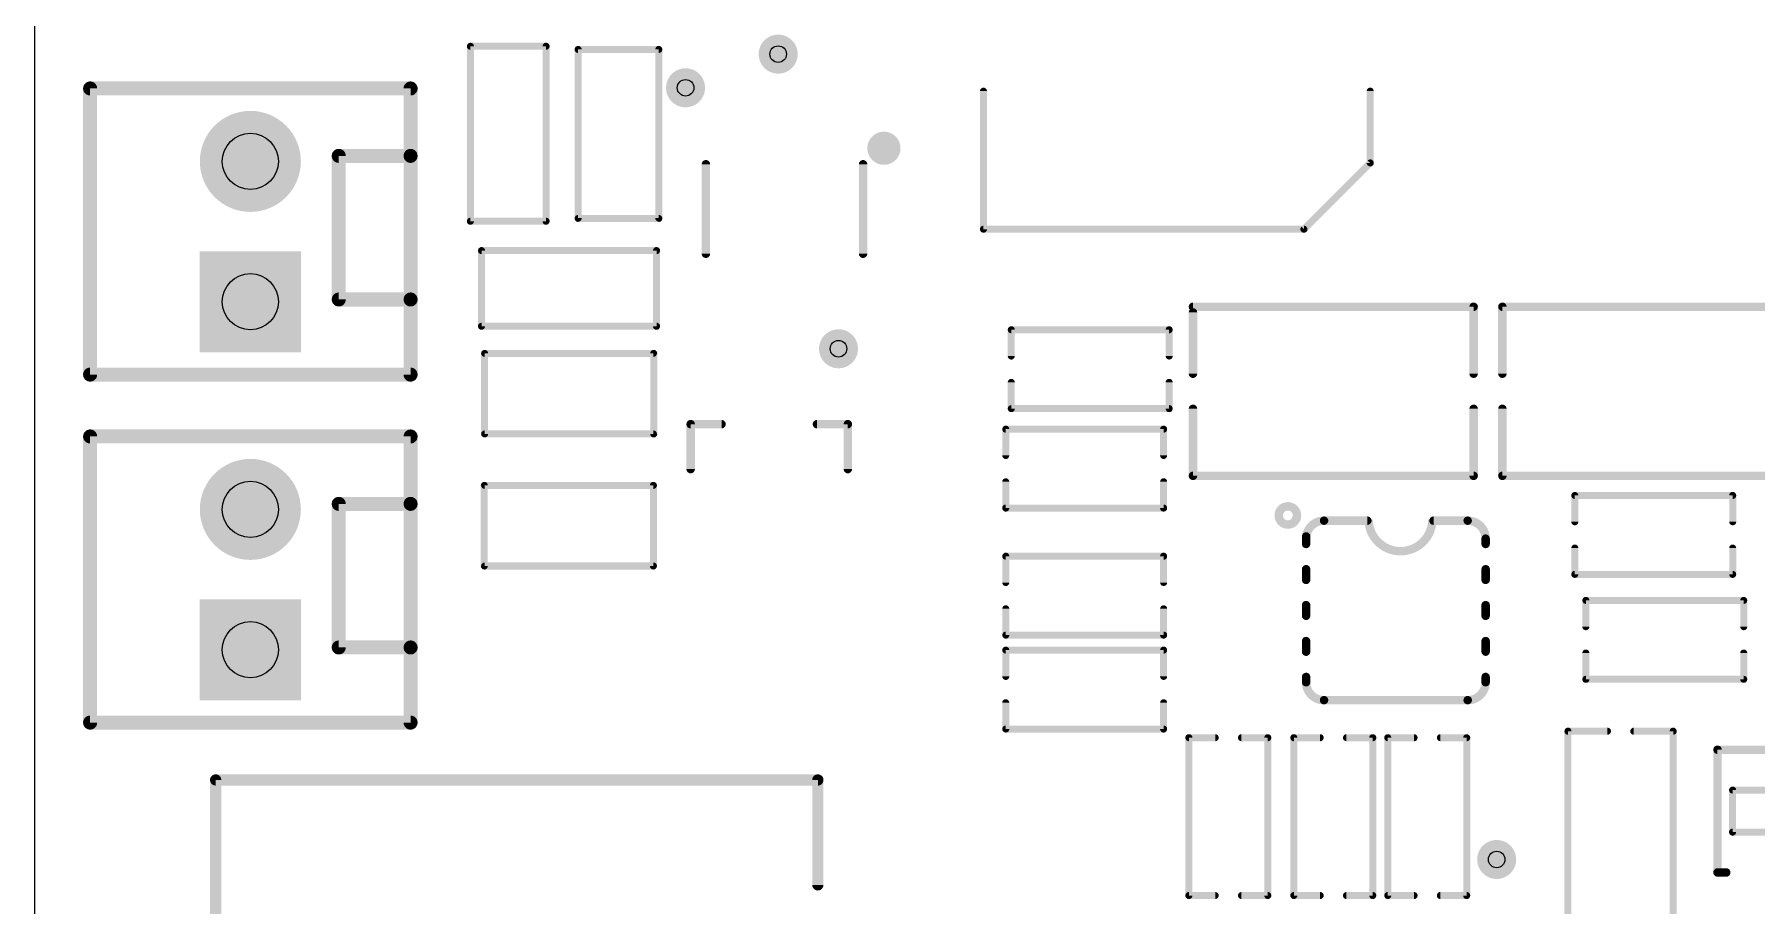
# Model space of a CAD drawing. Extents: x -132 to 146, y -142 to 112.
# Drawn here: x 0 to 31.17, y 63.07 to 78.84 of the extents above; entities that cross this region are included whole.
import ezdxf

# ---------------------------------------------------------------- set-up
doc = ezdxf.new("R2010")
doc.units = 0
for name, color, linetype in [('17', 82, 'CONTINUOUS'), ('18', 82, 'CONTINUOUS'), ('20', 7, 'CONTINUOUS'), ('21', 253, 'CONTINUOUS'), ('44', 253, 'CONTINUOUS')]:
    doc.layers.add(name, color=color, linetype=linetype)

# ---------------------------------------------------------------- blocks, each defined once
blk = doc.blocks.new('SQUAREP')
blk.add_solid([(-0.5, -0.5), (0.5, -0.5), (-0.5, 0.5), (0.5, 0.5)])
blk = doc.blocks.new('ROUNDP')
at = {"const_width": 0.5}
blk.add_lwpolyline([(0, -0.25, 1), (0, 0.25, 1), (0, -0.25)], format="xyb", dxfattribs=at)
blk = doc.blocks.new('ROUNDV')
at = {"const_width": 0.5}
blk.add_lwpolyline([(0, -0.25, 1), (0, 0.25, 1), (0, -0.25)], format="xyb", dxfattribs=at)

msp = doc.modelspace()

# ---------------------------------------------------------------- linework, layer by layer
at = {"layer": '20'}
msp.add_line((0, 101.9), (0, 0), dxfattribs=at)
at = {"layer": '21'}
for points, const_width in [([(7.891, 78.6598, 1), (7.891, 78.5962)], 0.0635), ([(7.9227, 78.628, 1), (7.8593, 78.628)], 0.0635), ([(9.2928, 78.628, 1), (9.2293, 78.628)], 0.0635), ([(9.261, 78.5962, 1), (9.261, 78.6598)], 0.0635), ([(9.841, 78.6028, 1), (9.841, 78.5392)], 0.0635), ([(9.8728, 78.571, 1), (9.8093, 78.571)], 0.0635), ([(11.3328, 78.571, 1), (11.2692, 78.571)], 0.0635), ([(11.301, 78.5392, 1), (11.301, 78.6028)], 0.0635), ([(1.0715, 77.864, 1), (0.9445, 77.864)], 0.127), ([(1.008, 77.9275, 1), (1.008, 77.8005)], 0.127), ([(6.8715, 77.864, 1), (6.7445, 77.864)], 0.127), ([(6.808, 77.8005, 1), (6.808, 77.9275)], 0.127), ([(17.2097, 77.816, 1), (17.1463, 77.816)], 0.0635), ([(24.2097, 77.816, 1), (24.1463, 77.816)], 0.0635), ([(15.376, 76.632, 1), (15.376, 76.932, 1), (15.376, 76.632)], 0.3), ([(5.508, 76.7075, 1), (5.508, 76.5805)], 0.127), ([(5.5715, 76.644, 1), (5.4445, 76.644)], 0.127), ([(6.8715, 76.644, 1), (6.7445, 76.644)], 0.127), ([(6.7445, 76.644, 1), (6.8715, 76.644)], 0.127), ([(6.808, 76.5805, 1), (6.808, 76.7075)], 0.127), ([(12.1921, 76.492, 1), (12.1159, 76.492)], 0.0762), ([(15.0361, 76.492, 1), (14.9599, 76.492)], 0.0762), ([(24.1463, 76.516, 1), (24.2097, 76.516)], 0.0635), ([(24.2005, 76.4935, 1), (24.1555, 76.5385)], 0.0635), ([(7.891, 75.4918, 1), (7.891, 75.4283)], 0.0635), ([(7.8593, 75.46, 1), (7.9227, 75.46)], 0.0635), ([(9.2293, 75.46, 1), (9.2928, 75.46)], 0.0635), ([(9.261, 75.4283, 1), (9.261, 75.4918)], 0.0635), ([(9.841, 75.5428, 1), (9.841, 75.4793)], 0.0635), ([(9.8093, 75.517, 1), (9.8728, 75.517)], 0.0635), ([(11.2692, 75.517, 1), (11.3328, 75.517)], 0.0635), ([(11.301, 75.4793, 1), (11.301, 75.5428)], 0.0635), ([(17.178, 75.3478, 1), (17.178, 75.2843)], 0.0635), ([(17.1463, 75.316, 1), (17.2097, 75.316)], 0.0635), ([(22.9555, 75.3385, 1), (23.0005, 75.2935)], 0.0635), ([(22.978, 75.2843, 1), (22.978, 75.3478)], 0.0635), ([(8.092, 74.9608, 1), (8.092, 74.8972)], 0.0635), ([(8.1238, 74.929, 1), (8.0602, 74.929)], 0.0635), ([(11.2918, 74.929, 1), (11.2282, 74.929)], 0.0635), ([(11.26, 74.8972, 1), (11.26, 74.9608)], 0.0635), ([(12.1159, 74.872, 1), (12.1921, 74.872)], 0.0762), ([(14.9599, 74.872, 1), (15.0361, 74.872)], 0.0762), ([(5.508, 74.1075, 1), (5.508, 73.9805)], 0.127), ([(5.4445, 74.044, 1), (5.5715, 74.044)], 0.127), ([(6.8715, 74.044, 1), (6.7445, 74.044)], 0.127), ([(6.7445, 74.044, 1), (6.8715, 74.044)], 0.127), ([(6.808, 73.9805, 1), (6.808, 74.1075)], 0.127), ([(21.008, 73.8108, 1), (20.9318, 73.8108)], 0.0762), ([(20.97, 73.9505, 1), (20.97, 73.8743)], 0.0762), ([(26.0881, 73.9124, 1), (26.0119, 73.9124)], 0.0762), ([(26.05, 73.8743, 1), (26.05, 73.9505)], 0.0762), ([(26.6081, 73.9124, 1), (26.5319, 73.9124)], 0.0762), ([(26.57, 73.9505, 1), (26.57, 73.8743)], 0.0762), ([(8.0602, 73.559, 1), (8.1238, 73.559)], 0.0635), ([(8.092, 73.5907, 1), (8.092, 73.5272)], 0.0635), ([(11.2282, 73.559, 1), (11.2918, 73.559)], 0.0635), ([(11.26, 73.5272, 1), (11.26, 73.5907)], 0.0635), ([(17.6812, 73.5282, 1), (17.6812, 73.4647)], 0.0635), ([(17.7129, 73.4964, 1), (17.6495, 73.4964)], 0.0635), ([(20.5706, 73.4964, 1), (20.5071, 73.4964)], 0.0635), ([(20.5388, 73.4647, 1), (20.5388, 73.5282)], 0.0635), ([(8.149, 73.1008, 1), (8.149, 73.0373)], 0.0635), ([(8.1808, 73.069, 1), (8.1173, 73.069)], 0.0635), ([(11.2408, 73.069, 1), (11.1773, 73.069)], 0.0635), ([(11.203, 73.0373, 1), (11.203, 73.1008)], 0.0635), ([(17.6495, 73.0201, 1), (17.7129, 73.0201)], 0.0635), ([(20.5071, 73.0201, 1), (20.5706, 73.0201)], 0.0635), ([(1.008, 72.7475, 1), (1.008, 72.6205)], 0.127), ([(0.9445, 72.684, 1), (1.0715, 72.684)], 0.127), ([(6.7445, 72.684, 1), (6.8715, 72.684)], 0.127), ([(6.808, 72.6205, 1), (6.808, 72.7475)], 0.127), ([(20.9318, 72.6995, 1), (21.008, 72.6995)], 0.0762), ([(26.0119, 72.6995, 1), (26.0881, 72.6995)], 0.0762), ([(26.5319, 72.6995, 1), (26.6081, 72.6995)], 0.0762), ([(17.7129, 72.5439, 1), (17.6495, 72.5439)], 0.0635), ([(20.5706, 72.5439, 1), (20.5071, 72.5439)], 0.0635), ([(17.6812, 72.0994, 1), (17.6812, 72.0358)], 0.0635), ([(17.6495, 72.0676, 1), (17.7129, 72.0676)], 0.0635), ([(20.5071, 72.0676, 1), (20.5706, 72.0676)], 0.0635), ([(20.5388, 72.0358, 1), (20.5388, 72.0994)], 0.0635), ([(21.0081, 72.0645, 1), (20.9319, 72.0645)], 0.0762), ([(26.0881, 72.0645, 1), (26.0119, 72.0645)], 0.0762), ([(26.6081, 72.0645, 1), (26.5319, 72.0645)], 0.0762), ([(11.9157, 71.7864, 1), (11.8395, 71.7864)], 0.0762), ([(11.8776, 71.8245, 1), (11.8776, 71.7483)], 0.0762), ([(12.4364, 71.7483, 1), (12.4364, 71.8245)], 0.0762), ([(14.1636, 71.8245, 1), (14.1636, 71.7483)], 0.0762), ([(14.7605, 71.7864, 1), (14.6843, 71.7864)], 0.0762), ([(14.7224, 71.7483, 1), (14.7224, 71.8245)], 0.0762), ([(17.5812, 71.7281, 1), (17.5812, 71.6646)], 0.0635), ([(17.613, 71.6964, 1), (17.5495, 71.6964)], 0.0635), ([(20.4705, 71.6964, 1), (20.4071, 71.6964)], 0.0635), ([(20.4388, 71.6646, 1), (20.4388, 71.7281)], 0.0635), ([(1.0715, 71.564, 1), (0.9445, 71.564)], 0.127), ([(1.008, 71.6275, 1), (1.008, 71.5005)], 0.127), ([(6.8715, 71.564, 1), (6.7445, 71.564)], 0.127), ([(6.808, 71.5005, 1), (6.808, 71.6275)], 0.127), ([(8.149, 71.6408, 1), (8.149, 71.5773)], 0.0635), ([(8.1173, 71.609, 1), (8.1808, 71.609)], 0.0635), ([(11.1773, 71.609, 1), (11.2408, 71.609)], 0.0635), ([(11.203, 71.5773, 1), (11.203, 71.6408)], 0.0635), ([(17.5495, 71.2201, 1), (17.613, 71.2201)], 0.0635), ([(20.4071, 71.2201, 1), (20.4705, 71.2201)], 0.0635), ([(11.8395, 70.9736, 1), (11.9157, 70.9736)], 0.0762), ([(14.6843, 70.9736, 1), (14.7605, 70.9736)], 0.0762), ([(17.613, 70.7439, 1), (17.5495, 70.7439)], 0.0635), ([(20.4705, 70.7439, 1), (20.4071, 70.7439)], 0.0635), ([(20.97, 70.8897, 1), (20.97, 70.8135)], 0.0762), ([(20.9319, 70.8516, 1), (21.0081, 70.8516)], 0.0762), ([(26.0119, 70.8516, 1), (26.0881, 70.8516)], 0.0762), ([(26.05, 70.8135, 1), (26.05, 70.8897)], 0.0762), ([(26.57, 70.8897, 1), (26.57, 70.8135)], 0.0762), ([(26.5319, 70.8516, 1), (26.6081, 70.8516)], 0.0762), ([(5.508, 70.4075, 1), (5.508, 70.2805)], 0.127), ([(5.5715, 70.344, 1), (5.4445, 70.344)], 0.127), ([(6.8715, 70.344, 1), (6.7445, 70.344)], 0.127), ([(6.808, 70.2805, 1), (6.808, 70.4075)], 0.127), ([(8.1748, 70.679, 1), (8.1113, 70.679)], 0.0635), ([(8.149, 70.7108, 1), (8.149, 70.6472)], 0.0635), ([(11.2348, 70.679, 1), (11.1713, 70.679)], 0.0635), ([(11.203, 70.6472, 1), (11.203, 70.7108)], 0.0635), ([(27.8812, 70.5282, 1), (27.8812, 70.4647)], 0.0635), ([(27.9129, 70.4964, 1), (27.8495, 70.4964)], 0.0635), ([(30.7706, 70.4964, 1), (30.7071, 70.4964)], 0.0635), ([(30.7388, 70.4647, 1), (30.7388, 70.5282)], 0.0635), ([(6.7445, 70.344, 1), (6.8715, 70.344)], 0.127), ([(17.5812, 70.2994, 1), (17.5812, 70.2358)], 0.0635), ([(17.5495, 70.2676, 1), (17.613, 70.2676)], 0.0635), ([(20.4071, 70.2676, 1), (20.4705, 70.2676)], 0.0635), ([(20.4388, 70.2358, 1), (20.4388, 70.2994)], 0.0635), ([(22.6876, 69.9694, 1), (22.6876, 70.2996, 1), (22.6876, 69.9694)], 0.1524), ([(24.148, 70.0647, 1), (25.3037, 70.0647)], 0.1524), ([(23.3423, 70.0397, 0.4142), (23.0173, 69.7147)], 0.1524), ([(23.0554, 69.7547, 1), (22.9792, 69.7547)], 0.0762), ([(23.3423, 70.0778, 1), (23.3423, 70.0016)], 0.0762), ([(23.3423, 70.0016, 1), (23.3423, 70.0778)], 0.0762), ([(24.1262, 70.0016, 1), (24.1262, 70.0778)], 0.0762), ([(25.3235, 70.0778, 1), (25.3235, 70.0016)], 0.0762), ([(26.2673, 69.7147, 0.4142), (25.9423, 70.0397)], 0.1524), ([(25.9423, 70.0778, 1), (25.9423, 70.0016)], 0.0762), ([(25.9423, 70.0016, 1), (25.9423, 70.0778)], 0.0762), ([(27.8495, 70.0201, 1), (27.9129, 70.0201)], 0.0635), ([(30.7071, 70.0201, 1), (30.7706, 70.0201)], 0.0635), ([(22.9792, 69.7147, 1), (23.0554, 69.7147)], 0.0762), ([(22.9792, 69.6177, 1), (23.0554, 69.6177)], 0.0762), ([(26.3054, 69.7147, 1), (26.2292, 69.7147)], 0.0762), ([(26.2292, 69.7147, 1), (26.3054, 69.7147)], 0.0762), ([(26.2292, 69.6177, 1), (26.3054, 69.6177)], 0.0762), ([(27.9129, 69.5439, 1), (27.8495, 69.5439)], 0.0635), ([(30.7706, 69.5439, 1), (30.7071, 69.5439)], 0.0635), ([(8.1113, 69.219, 1), (8.1748, 69.219)], 0.0635), ([(8.149, 69.2508, 1), (8.149, 69.1873)], 0.0635), ([(11.1713, 69.219, 1), (11.2348, 69.219)], 0.0635), ([(11.203, 69.1873, 1), (11.203, 69.2508)], 0.0635), ([(17.5812, 69.4282, 1), (17.5812, 69.3646)], 0.0635), ([(17.613, 69.3964, 1), (17.5495, 69.3964)], 0.0635), ([(20.4705, 69.3964, 1), (20.4071, 69.3964)], 0.0635), ([(20.4388, 69.3646, 1), (20.4388, 69.4282)], 0.0635), ([(23.0554, 69.1607, 1), (22.9792, 69.1607)], 0.0762), ([(26.3054, 69.1607, 1), (26.2292, 69.1607)], 0.0762), ([(17.5495, 68.9201, 1), (17.613, 68.9201)], 0.0635), ([(20.4071, 68.9201, 1), (20.4705, 68.9201)], 0.0635), ([(22.9792, 68.9677, 1), (23.0554, 68.9677)], 0.0762), ([(26.2292, 68.9677, 1), (26.3054, 68.9677)], 0.0762), ([(27.8812, 69.0994, 1), (27.8812, 69.0358)], 0.0635), ([(27.8495, 69.0676, 1), (27.9129, 69.0676)], 0.0635), ([(30.7071, 69.0676, 1), (30.7706, 69.0676)], 0.0635), ([(30.7388, 69.0358, 1), (30.7388, 69.0994)], 0.0635), ([(23.0554, 68.5107, 1), (22.9792, 68.5107)], 0.0762), ([(26.3054, 68.5107, 1), (26.2292, 68.5107)], 0.0762), ([(28.0812, 68.6282, 1), (28.0812, 68.5647)], 0.0635), ([(28.113, 68.5964, 1), (28.0495, 68.5964)], 0.0635), ([(30.9705, 68.5964, 1), (30.9071, 68.5964)], 0.0635), ([(30.9388, 68.5647, 1), (30.9388, 68.6282)], 0.0635), ([(17.613, 68.4439, 1), (17.5495, 68.4439)], 0.0635), ([(20.4705, 68.4439, 1), (20.4071, 68.4439)], 0.0635), ([(22.9792, 68.3177, 1), (23.0554, 68.3177)], 0.0762), ([(26.2292, 68.3177, 1), (26.3054, 68.3177)], 0.0762), ([(17.5812, 67.9994, 1), (17.5812, 67.9359)], 0.0635), ([(17.5495, 67.9676, 1), (17.613, 67.9676)], 0.0635), ([(20.4071, 67.9676, 1), (20.4705, 67.9676)], 0.0635), ([(20.4388, 67.9359, 1), (20.4388, 67.9994)], 0.0635), ([(28.0495, 68.1201, 1), (28.113, 68.1201)], 0.0635), ([(30.9071, 68.1201, 1), (30.9705, 68.1201)], 0.0635), ([(5.508, 67.8075, 1), (5.508, 67.6805)], 0.127), ([(5.4445, 67.744, 1), (5.5715, 67.744)], 0.127), ([(6.8715, 67.744, 1), (6.7445, 67.744)], 0.127), ([(6.7445, 67.744, 1), (6.8715, 67.744)], 0.127), ([(6.808, 67.6805, 1), (6.808, 67.8075)], 0.127), ([(17.5812, 67.7281, 1), (17.5812, 67.6646)], 0.0635), ([(17.613, 67.6964, 1), (17.5495, 67.6964)], 0.0635), ([(20.4705, 67.6964, 1), (20.4071, 67.6964)], 0.0635), ([(20.4388, 67.6646, 1), (20.4388, 67.7281)], 0.0635), ([(23.0554, 67.8607, 1), (22.9792, 67.8607)], 0.0762), ([(22.9792, 67.6677, 1), (23.0554, 67.6677)], 0.0762), ([(26.3054, 67.8607, 1), (26.2292, 67.8607)], 0.0762), ([(26.2292, 67.6677, 1), (26.3054, 67.6677)], 0.0762), ([(28.113, 67.6439, 1), (28.0495, 67.6439)], 0.0635), ([(30.9705, 67.6439, 1), (30.9071, 67.6439)], 0.0635), ([(17.5495, 67.2201, 1), (17.613, 67.2201)], 0.0635), ([(20.4071, 67.2201, 1), (20.4705, 67.2201)], 0.0635), ([(23.0554, 67.2107, 1), (22.9792, 67.2107)], 0.0762), ([(23.0173, 67.1147, 0.4142), (23.3423, 66.7897)], 0.1524), ([(23.0554, 67.1147, 1), (22.9792, 67.1147)], 0.0762), ([(22.9792, 67.1147, 1), (23.0554, 67.1147)], 0.0762), ([(25.9423, 66.7897, 0.4142), (26.2673, 67.1147)], 0.1524), ([(26.3054, 67.2107, 1), (26.2292, 67.2107)], 0.0762), ([(26.3054, 67.1147, 1), (26.2292, 67.1147)], 0.0762), ([(26.2292, 67.1147, 1), (26.3054, 67.1147)], 0.0762), ([(28.0812, 67.1994, 1), (28.0812, 67.1359)], 0.0635), ([(28.0495, 67.1676, 1), (28.113, 67.1676)], 0.0635), ([(30.9071, 67.1676, 1), (30.9705, 67.1676)], 0.0635), ([(30.9388, 67.1359, 1), (30.9388, 67.1994)], 0.0635), ([(17.613, 66.7439, 1), (17.5495, 66.7439)], 0.0635), ([(20.4705, 66.7439, 1), (20.4071, 66.7439)], 0.0635), ([(23.3423, 66.8278, 1), (23.3423, 66.7516)], 0.0762), ([(23.3423, 66.7516, 1), (23.3423, 66.8278)], 0.0762), ([(25.9423, 66.8278, 1), (25.9423, 66.7516)], 0.0762), ([(25.9423, 66.7516, 1), (25.9423, 66.8278)], 0.0762), ([(1.008, 66.4475, 1), (1.008, 66.3205)], 0.127), ([(0.9445, 66.384, 1), (1.0715, 66.384)], 0.127), ([(6.7445, 66.384, 1), (6.8715, 66.384)], 0.127), ([(6.808, 66.3205, 1), (6.808, 66.4475)], 0.127), ([(17.5812, 66.2994, 1), (17.5812, 66.2358)], 0.0635), ([(17.5495, 66.2676, 1), (17.613, 66.2676)], 0.0635), ([(20.4071, 66.2676, 1), (20.4705, 66.2676)], 0.0635), ([(20.4388, 66.2358, 1), (20.4388, 66.2994)], 0.0635), ([(20.8956, 66.1425, 1), (20.8956, 66.079)], 0.0635), ([(20.9274, 66.1108, 1), (20.8639, 66.1108)], 0.0635), ([(21.3719, 66.079, 1), (21.3719, 66.1425)], 0.0635), ([(21.8481, 66.1425, 1), (21.8481, 66.079)], 0.0635), ([(22.3561, 66.1108, 1), (22.2927, 66.1108)], 0.0635), ([(22.3244, 66.079, 1), (22.3244, 66.1425)], 0.0635), ([(22.7956, 66.1425, 1), (22.7956, 66.079)], 0.0635), ([(22.8273, 66.1108, 1), (22.7639, 66.1108)], 0.0635), ([(23.2719, 66.079, 1), (23.2719, 66.1425)], 0.0635), ([(23.7481, 66.1425, 1), (23.7481, 66.079)], 0.0635), ([(24.2562, 66.1108, 1), (24.1927, 66.1108)], 0.0635), ([(24.2244, 66.079, 1), (24.2244, 66.1425)], 0.0635), ([(24.4956, 66.1425, 1), (24.4956, 66.079)], 0.0635), ([(24.5273, 66.1108, 1), (24.4639, 66.1108)], 0.0635), ([(24.9719, 66.079, 1), (24.9719, 66.1425)], 0.0635), ([(25.4481, 66.1425, 1), (25.4481, 66.079)], 0.0635), ([(25.9562, 66.1108, 1), (25.8927, 66.1108)], 0.0635), ([(25.9244, 66.079, 1), (25.9244, 66.1425)], 0.0635), ([(27.7575, 66.26, 1), (27.7575, 66.1964)], 0.0635), ([(27.7892, 66.2282, 1), (27.7258, 66.2282)], 0.0635), ([(28.4719, 66.1964, 1), (28.4719, 66.26)], 0.0635), ([(28.9481, 66.2601, 1), (28.9481, 66.1966)], 0.0635), ([(29.6943, 66.2283, 1), (29.6308, 66.2283)], 0.0635), ([(29.6625, 66.1966, 1), (29.6625, 66.2601)], 0.0635), ([(30.4637, 65.9314, 1), (30.4637, 65.8552)], 0.0762), ([(30.5018, 65.8933, 1), (30.4256, 65.8933)], 0.0762), ([(3.28, 65.3968, 1), (3.28, 65.2952)], 0.1016), ([(3.3308, 65.346, 1), (3.2292, 65.346)], 0.1016), ([(14.2308, 65.346, 1), (14.1292, 65.346)], 0.1016), ([(14.18, 65.2952, 1), (14.18, 65.3968)], 0.1016), ([(30.7368, 65.1947, 1), (30.7368, 65.1312)], 0.0635), ([(30.7686, 65.163, 1), (30.7051, 65.163)], 0.0635), ([(30.7368, 64.4327, 1), (30.7368, 64.3692)], 0.0635), ([(30.7051, 64.401, 1), (30.7686, 64.401)], 0.0635), ([(30.4637, 63.7088, 1), (30.4637, 63.6326)], 0.0762), ([(30.4256, 63.6707, 1), (30.5018, 63.6707)], 0.0762), ([(30.6225, 63.6326, 1), (30.6225, 63.7088)], 0.0762), ([(14.1292, 63.446, 1), (14.2308, 63.446)], 0.1016), ([(20.8956, 63.285, 1), (20.8956, 63.2214)], 0.0635), ([(20.8639, 63.2532, 1), (20.9274, 63.2532)], 0.0635), ([(21.3719, 63.2214, 1), (21.3719, 63.285)], 0.0635), ([(21.8481, 63.285, 1), (21.8481, 63.2214)], 0.0635), ([(22.2927, 63.2532, 1), (22.3561, 63.2532)], 0.0635), ([(22.3244, 63.2214, 1), (22.3244, 63.285)], 0.0635), ([(22.7956, 63.285, 1), (22.7956, 63.2214)], 0.0635), ([(22.7639, 63.2532, 1), (22.8273, 63.2532)], 0.0635), ([(23.2719, 63.2214, 1), (23.2719, 63.285)], 0.0635), ([(23.7481, 63.285, 1), (23.7481, 63.2214)], 0.0635), ([(24.1927, 63.2532, 1), (24.2562, 63.2532)], 0.0635), ([(24.2244, 63.2214, 1), (24.2244, 63.285)], 0.0635), ([(24.4956, 63.285, 1), (24.4956, 63.2214)], 0.0635), ([(24.4639, 63.2532, 1), (24.5273, 63.2532)], 0.0635), ([(24.9719, 63.2214, 1), (24.9719, 63.285)], 0.0635), ([(25.4481, 63.285, 1), (25.4481, 63.2214)], 0.0635), ([(25.8927, 63.2532, 1), (25.9562, 63.2532)], 0.0635), ([(25.9244, 63.2214, 1), (25.9244, 63.285)], 0.0635)]:
    msp.add_lwpolyline(points, format="xyb", dxfattribs=dict(at, const_width=const_width))
for points, const_width in [([(7.891, 75.46), (7.891, 78.628)], 0.127), ([(7.891, 78.628), (9.261, 78.628)], 0.127), ([(9.261, 78.628), (9.261, 75.46)], 0.127), ([(9.841, 78.571), (11.301, 78.571)], 0.127), ([(9.841, 75.517), (9.841, 78.571)], 0.127), ([(11.301, 78.571), (11.301, 75.517)], 0.127), ([(1.008, 72.684), (1.008, 77.864)], 0.254), ([(1.008, 77.864), (6.808, 77.864)], 0.254), ([(6.808, 77.864), (6.808, 76.644)], 0.254), ([(17.178, 77.816), (17.178, 75.316)], 0.127), ([(24.178, 76.516), (24.178, 77.816)], 0.127), ([(6.808, 76.644), (5.508, 76.644)], 0.254), ([(5.508, 76.644), (5.508, 74.044)], 0.254), ([(6.808, 76.644), (6.808, 74.044)], 0.254), ([(12.154, 74.872), (12.154, 76.492)], 0.1524), ([(14.998, 76.492), (14.998, 74.872)], 0.1524), ([(22.978, 75.316), (24.178, 76.516)], 0.127), ([(9.261, 75.46), (7.891, 75.46)], 0.127), ([(9.841, 75.511), (11.301, 75.511)], 0.127), ([(17.178, 75.316), (22.978, 75.316)], 0.127), ([(8.092, 74.929), (11.26, 74.929)], 0.127), ([(8.092, 73.559), (8.092, 74.929)], 0.127), ([(11.26, 74.929), (11.26, 73.559)], 0.127), ([(5.508, 74.044), (6.808, 74.044)], 0.254), ([(6.808, 74.044), (6.808, 72.684)], 0.254), ([(20.9699, 73.8108), (20.9699, 72.6995)], 0.1524), ([(20.97, 73.9124), (26.05, 73.9124)], 0.1524), ([(26.05, 73.9124), (26.05, 72.6995)], 0.1524), ([(26.57, 73.9124), (26.57, 72.6995)], 0.1524), ([(26.57, 73.9124), (31.65, 73.9124)], 0.1524), ([(11.26, 73.559), (8.092, 73.559)], 0.127), ([(20.5388, 73.4964), (17.6812, 73.4964)], 0.127), ([(17.6812, 73.4964), (17.6812, 73.0201)], 0.127), ([(20.5388, 73.0201), (20.5388, 73.4964)], 0.127), ([(8.149, 73.069), (11.203, 73.069)], 0.127), ([(8.149, 71.609), (8.149, 73.069)], 0.127), ([(11.209, 71.609), (11.209, 73.069)], 0.127), ([(6.808, 72.684), (1.008, 72.684)], 0.254), ([(17.6812, 72.0676), (17.6812, 72.5439)], 0.127), ([(20.5388, 72.5439), (20.5388, 72.0676)], 0.127), ([(20.5388, 72.0676), (17.6812, 72.0676)], 0.127), ([(20.97, 70.8516), (20.97, 72.0645)], 0.1524), ([(26.05, 70.8516), (26.05, 72.0645)], 0.1524), ([(26.57, 70.8516), (26.57, 72.0645)], 0.1524), ([(11.8776, 70.9736), (11.8776, 71.7864)], 0.1524), ([(11.8776, 71.7864), (12.4364, 71.7864)], 0.1524), ([(14.1636, 71.7864), (14.7224, 71.7864)], 0.1524), ([(14.7224, 71.7864), (14.7224, 70.9736)], 0.1524), ([(20.4388, 71.6964), (17.5812, 71.6964)], 0.127), ([(17.5812, 71.6964), (17.5812, 71.2201)], 0.127), ([(20.4388, 71.2201), (20.4388, 71.6964)], 0.127), ([(1.008, 66.384), (1.008, 71.564)], 0.254), ([(1.008, 71.564), (6.808, 71.564)], 0.254), ([(6.808, 71.564), (6.808, 70.344)], 0.254), ([(11.203, 71.609), (8.149, 71.609)], 0.127), ([(17.5812, 70.2676), (17.5812, 70.7439)], 0.127), ([(20.4388, 70.7439), (20.4388, 70.2676)], 0.127), ([(26.05, 70.8516), (20.97, 70.8516)], 0.1524), ([(31.65, 70.8516), (26.57, 70.8516)], 0.1524), ([(6.808, 70.344), (5.508, 70.344)], 0.254), ([(5.508, 70.344), (5.508, 67.744)], 0.254), ([(6.808, 70.344), (6.808, 67.744)], 0.254), ([(8.143, 70.679), (8.143, 69.219)], 0.127), ([(8.149, 70.679), (11.203, 70.679)], 0.127), ([(11.203, 70.679), (11.203, 69.219)], 0.127), ([(27.8812, 70.0201), (27.8812, 70.4964)], 0.127), ([(27.8812, 70.4964), (30.7388, 70.4964)], 0.127), ([(30.7388, 70.4964), (30.7388, 70.0201)], 0.127), ([(20.4388, 70.2676), (17.5812, 70.2676)], 0.127), ([(23.0173, 69.7547), (23.0173, 69.6177)], 0.1524), ([(23.3423, 70.0397), (24.1262, 70.0397)], 0.1524), ([(25.3235, 70.0397), (25.9423, 70.0397)], 0.1524), ([(26.2673, 69.7147), (26.2673, 69.6177)], 0.1524), ([(27.8812, 69.5439), (27.8812, 69.0676)], 0.127), ([(30.7388, 69.0676), (30.7388, 69.5439)], 0.127), ([(11.203, 69.219), (8.149, 69.219)], 0.127), ([(17.5812, 68.9201), (17.5812, 69.3964)], 0.127), ([(17.5812, 69.3964), (20.4388, 69.3964)], 0.127), ([(20.4388, 69.3964), (20.4388, 68.9201)], 0.127), ([(23.0173, 69.1607), (23.0173, 68.9677)], 0.1524), ([(26.2673, 69.1607), (26.2673, 68.9677)], 0.1524), ([(27.8812, 69.0676), (30.7388, 69.0676)], 0.127), ([(23.0173, 68.5107), (23.0173, 68.3177)], 0.1524), ([(26.2673, 68.5107), (26.2673, 68.3177)], 0.1524), ([(28.0812, 68.1201), (28.0812, 68.5964)], 0.127), ([(28.0812, 68.5964), (30.9388, 68.5964)], 0.127), ([(30.9388, 68.5964), (30.9388, 68.1201)], 0.127), ([(17.5812, 68.4439), (17.5812, 67.9676)], 0.127), ([(20.4388, 67.9676), (20.4388, 68.4439)], 0.127), ([(17.5812, 67.9676), (20.4388, 67.9676)], 0.127), ([(5.508, 67.744), (6.808, 67.744)], 0.254), ([(6.808, 67.744), (6.808, 66.384)], 0.254), ([(20.4388, 67.6964), (17.5812, 67.6964)], 0.127), ([(17.5812, 67.6964), (17.5812, 67.2201)], 0.127), ([(20.4388, 67.2201), (20.4388, 67.6964)], 0.127), ([(23.0173, 67.8607), (23.0173, 67.6677)], 0.1524), ([(26.2673, 67.8607), (26.2673, 67.6677)], 0.1524), ([(28.0812, 67.6439), (28.0812, 67.1676)], 0.127), ([(30.9388, 67.1676), (30.9388, 67.6439)], 0.127), ([(23.0173, 67.2107), (23.0173, 67.1147)], 0.1524), ([(26.2673, 67.2107), (26.2673, 67.1147)], 0.1524), ([(28.0812, 67.1676), (30.9388, 67.1676)], 0.127), ([(17.5812, 66.2676), (17.5812, 66.7439)], 0.127), ([(20.4388, 66.7439), (20.4388, 66.2676)], 0.127), ([(25.9423, 66.7897), (23.3423, 66.7897)], 0.1524), ([(6.808, 66.384), (1.008, 66.384)], 0.254), ([(20.4388, 66.2676), (17.5812, 66.2676)], 0.127), ([(21.3719, 66.1108), (20.8956, 66.1108)], 0.127), ([(20.8956, 66.1108), (20.8956, 63.2532)], 0.127), ([(21.8481, 66.1108), (22.3244, 66.1108)], 0.127), ([(22.3244, 66.1108), (22.3244, 63.2532)], 0.127), ([(22.7956, 63.2532), (22.7956, 66.1108)], 0.127), ([(22.7956, 66.1108), (23.2719, 66.1108)], 0.127), ([(24.2244, 66.1108), (23.7481, 66.1108)], 0.127), ([(24.2244, 63.2532), (24.2244, 66.1108)], 0.127), ([(24.9719, 66.1108), (24.4956, 66.1108)], 0.127), ([(24.4956, 66.1108), (24.4956, 63.2532)], 0.127), ([(25.4481, 66.1108), (25.9244, 66.1108)], 0.127), ([(25.9244, 66.1108), (25.9244, 63.2532)], 0.127), ([(27.7574, 62.7357), (27.7575, 66.2282)], 0.127), ([(27.7575, 66.2282), (28.4719, 66.2282)], 0.127), ([(28.9481, 66.2283), (29.6625, 66.2283)], 0.127), ([(29.6625, 66.2283), (29.6625, 62.7357)], 0.127), ([(31.4956, 65.8933), (30.4637, 65.8933)], 0.1524), ([(30.4637, 65.8933), (30.4637, 63.6707)], 0.1524), ([(3.28, 65.346), (14.18, 65.346)], 0.2032), ([(3.28, 65.346), (3.28, 56.346)], 0.2032), ([(14.18, 65.346), (14.18, 63.446)], 0.2032), ([(30.7368, 64.401), (30.7368, 65.163)], 0.127), ([(30.7368, 65.163), (33.6324, 65.163)], 0.127), ([(33.6324, 64.401), (30.7368, 64.401)], 0.127), ([(30.4637, 63.6707), (30.6225, 63.6707)], 0.1524), ([(20.8956, 63.2532), (21.3719, 63.2532)], 0.127), ([(22.3244, 63.2532), (21.8481, 63.2532)], 0.127), ([(23.2719, 63.2532), (22.7956, 63.2532)], 0.127), ([(23.7481, 63.2532), (24.2244, 63.2532)], 0.127), ([(24.4956, 63.2532), (24.9719, 63.2532)], 0.127), ([(25.9244, 63.2532), (25.4481, 63.2532)], 0.127)]:
    msp.add_lwpolyline(points, dxfattribs=dict(at, const_width=const_width))
at = {"layer": '44'}
for centre, radius in [((13.462, 78.486), 0.15), ((11.7856, 77.8764), 0.15), ((3.908, 76.544), 0.508), ((3.908, 74.004), 0.508), ((14.5542, 73.152), 0.15), ((3.908, 70.244), 0.508), ((3.908, 67.704), 0.508), ((26.4668, 63.9064), 0.15)]:
    msp.add_circle(centre, radius, dxfattribs=at)

# ---------------------------------------------------------------- block references
at = {"layer": '17', "xscale": 1.8288, "yscale": 1.8288, "rotation": 270}
for name, p in [('ROUNDP', (3.908, 76.544)), ('ROUNDP', (3.908, 76.544)), ('SQUAREP', (3.908, 74.004)), ('SQUAREP', (3.908, 74.004)), ('ROUNDP', (3.908, 70.244)), ('ROUNDP', (3.908, 70.244)), ('SQUAREP', (3.908, 67.704)), ('SQUAREP', (3.908, 67.704))]:
    msp.add_blockref(name, p, dxfattribs=at)
at = {"layer": '18', "xscale": 0.7064, "yscale": 0.7064}
for p in [(13.462, 78.486), (11.7856, 77.8764), (14.5542, 73.152), (26.4668, 63.9064)]:
    msp.add_blockref('ROUNDV', p, dxfattribs=at)

doc.saveas('drawing.dxf')
